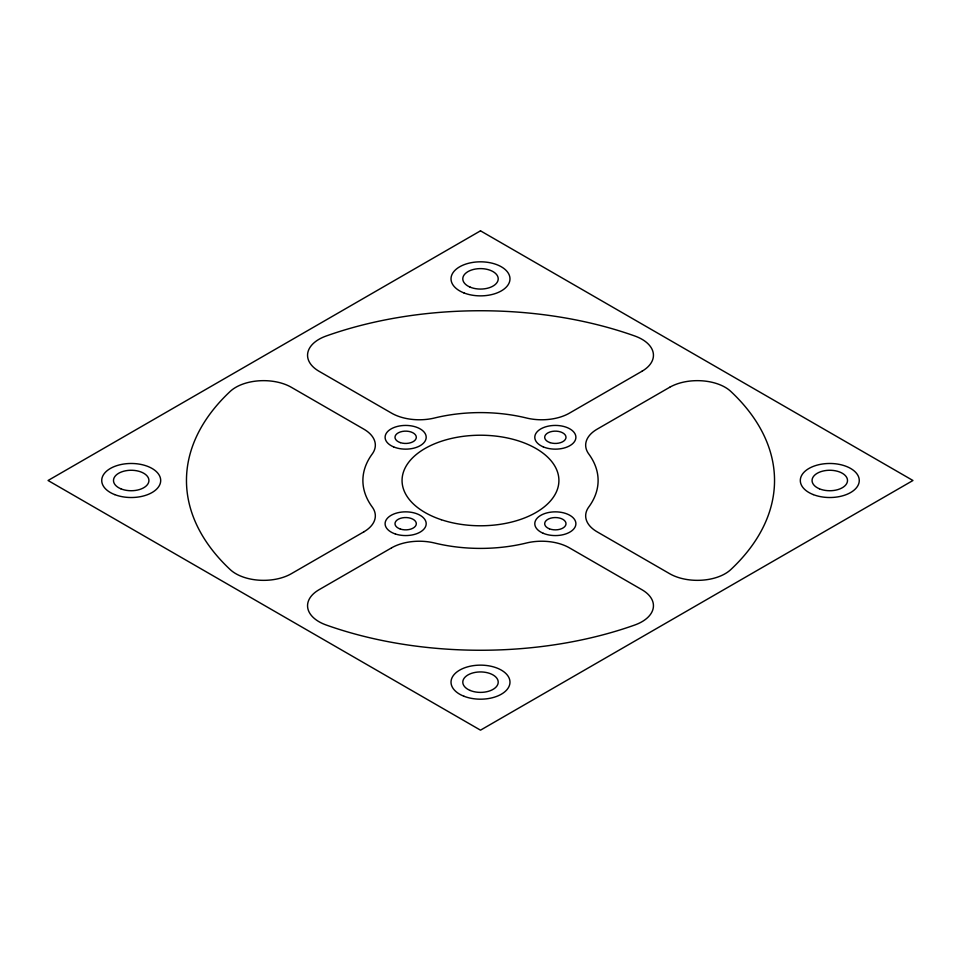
<?xml version="1.0" encoding="UTF-8"?>
<svg xmlns="http://www.w3.org/2000/svg" width="961" height="961" viewBox="0 0 961 961"><rect width="100%" height="100%" fill="white"/><g stroke="black" fill="none" stroke-linecap="round" stroke-linejoin="round"><path stroke-width="1.44" d="M480.5 230.832L48.05 480.5L480.5 730.168L912.95 480.5L480.5 230.832M363.847 531.841L291.315 573.717A39.209 22.632 0 0 1 230.22 569.597A294.03 169.761 0 0 1 230.22 391.403A39.209 22.632 0 0 1 291.315 387.283L363.847 429.159A39.209 22.632 0 0 1 372.219 454A117.614 67.907 0 0 0 372.219 507A39.209 22.632 0 0 1 363.847 531.841M641.96 371.27L569.429 413.146A39.209 22.632 0 0 1 526.412 417.987A117.614 67.907 0 0 0 434.588 417.987A39.209 22.632 0 0 1 391.571 413.146L319.04 371.27A39.209 22.632 0 0 1 326.187 336.002A294.03 169.761 0 0 1 634.813 336.002A39.209 22.632 0 0 1 641.96 371.27M391.571 547.854L319.04 589.73A39.209 22.632 0 0 0 326.187 624.998A294.03 169.761 0 0 0 634.813 624.998A39.209 22.632 0 0 0 641.96 589.73L569.429 547.854A39.209 22.632 0 0 0 526.412 543.013A117.614 67.907 0 0 1 434.588 543.013A39.209 22.632 0 0 0 391.571 547.854M669.685 387.283L597.153 429.159A39.209 22.632 0 0 0 588.781 454A117.614 67.907 0 0 1 588.781 507A39.209 22.632 0 0 0 597.153 531.841L669.685 573.717A39.209 22.632 0 0 0 730.78 569.597A294.03 169.761 0 0 0 730.78 391.403A39.209 22.632 0 0 0 669.685 387.283M114.683 494.591A29.479 17.022 0 0 0 160.619 481.713A29.479 17.022 0 0 0 118.335 465.184A29.479 17.022 0 0 0 114.683 494.591M463.971 696.257A29.479 17.022 0 0 0 509.907 683.367A29.479 17.022 0 0 0 467.623 666.85A29.479 17.022 0 0 0 463.971 696.257M463.971 292.937A29.479 17.022 0 0 0 509.907 280.059A29.479 17.022 0 0 0 467.623 263.53A29.479 17.022 0 0 0 463.971 292.937M813.258 494.591A29.479 17.022 0 0 0 859.194 481.713A29.479 17.022 0 0 0 816.91 465.184A29.479 17.022 0 0 0 813.258 494.591M441.291 519.709A78.406 45.263 0 0 0 558.906 480.5A78.406 45.263 0 0 0 441.291 441.291A78.406 45.263 0 0 0 441.291 519.709M470.097 287.123A17.718 10.235 0 0 0 498.122 279.903A17.718 10.235 0 0 0 473.268 269.5A17.718 10.235 0 0 0 470.097 287.123M120.822 488.789A17.718 10.235 0 0 0 148.835 481.557A17.718 10.235 0 0 0 123.981 471.154A17.718 10.235 0 0 0 120.822 488.789M470.097 690.442A17.718 10.235 0 0 0 498.122 683.211A17.718 10.235 0 0 0 473.268 672.82A17.718 10.235 0 0 0 470.097 690.442M819.385 488.789A17.718 10.235 0 0 0 847.41 481.557A17.718 10.235 0 0 0 822.556 471.154A17.718 10.235 0 0 0 819.385 488.789M550.016 442.625A10.667 6.162 0 0 0 566.005 437.291A10.667 6.162 0 0 0 550.016 431.957A10.667 6.162 0 0 0 550.016 442.625M400.317 442.625A10.667 6.162 0 0 0 416.317 437.291A10.667 6.162 0 0 0 400.317 431.957A10.667 6.162 0 0 0 400.317 442.625M400.317 529.043A10.667 6.162 0 0 0 416.317 523.709A10.667 6.162 0 0 0 400.317 518.375A10.667 6.162 0 0 0 400.317 529.043M549.368 528.814A10.667 6.162 0 0 0 565.981 524.153A10.667 6.162 0 0 0 550.689 518.171A10.667 6.162 0 0 0 549.368 528.814M543.289 446.889A20.541 11.856 0 0 0 575.783 438.516A20.541 11.856 0 0 0 546.965 426.456A20.541 11.856 0 0 0 543.289 446.889M543.289 533.319A20.541 11.856 0 0 0 575.783 524.934A20.541 11.856 0 0 0 546.965 512.886A20.541 11.856 0 0 0 543.289 533.319M395.379 533.98A20.541 11.856 0 0 0 426.191 523.709A20.541 11.856 0 0 0 395.379 513.438A20.541 11.856 0 0 0 395.379 533.98M393.602 446.889A20.541 11.856 0 0 0 426.083 438.516A20.541 11.856 0 0 0 397.277 426.456A20.541 11.856 0 0 0 393.602 446.889"/></g></svg>
